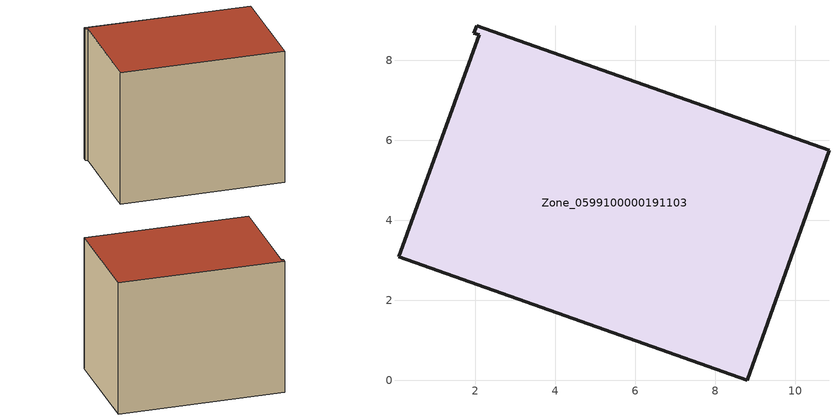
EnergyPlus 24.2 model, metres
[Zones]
Zone_0599100000191103
 floor ground (C_G): 10.85,5.75 8.81,0 0.09,3.09 2.1,8.64 1.97,8.68 2.04,8.87 z0.57
 wall outside (C_F): 10.85,5.75 2.04,8.87 1.97,8.68 2.1,8.64 0.09,3.09 8.81,0 10.85,5.75 z0.57:8.3
 roof outside (C_R): 8.81,0 10.85,5.75 2.04,8.87 1.97,8.68 2.1,8.64 0.09,3.09 z8.3
[BUILDING]
Pand.0599100000191103: North Axis=0; Terrain=City; Loads Convergence Tolerance Value=0.04; Temperature Convergence Tolerance Value=0.4; Solar Distribution=FullExterior; Maximum Number of Warmup Days=25; Minimum Number of Warmup Days=1
[Site:Location]
Rotterdam.The.Hague.AP_ZH_NLD Design_Conditions: Latitude=51.96; Longitude=4.45; Time Zone=1; Elevation=-4.5
[SITE:GROUNDTEMPERATURE:BUILDINGSURFACE]
18, 18, 18, 18, 18, 18, 18, 18, 18, 18, 18, 18
[MATERIAL] Thermal Absorptance=0.9; Solar Absorptance=0.7; Visible Absorptance=0.7
Name | Roughness | Thickness | Conductivity | Density | Specific Heat
G.TI.1965-1974 | MediumSmooth | 0.15 | 0.882353 | 540 | 1210
F.TI.1965-1974 | Rough | 0.3 | 0.697674 | 1920 | 840
R.TI.1965-1974 | MediumRough | 0.2 | 0.232558 | 1500 | 1000
[CONSTRUCTION]
C_G: G.TI.1965-1974
C_F: F.TI.1965-1974
C_R: R.TI.1965-1974
[ZONE]
Zone_0599100000191103: Type=1; Multiplier=1; Ceiling Height=Autocalculate; Volume=Autocalculate; Floor Area=autocalculate; Part of Total Floor Area=Yes
[ZONEINFILTRATION:DESIGNFLOWRATE]
Infil_Zone_0599100000191103: Zone or ZoneList or Space or SpaceList=Zone_0599100000191103; Schedule=AlwaysOn; Design Flow Rate Calculation Method=Flow/Area; Flow Rate per Floor Area=0.003; Constant Term Coefficient=1; Temperature Term Coefficient=0; Velocity Term Coefficient=0; Velocity Squared Term Coefficient=0
[HVACTEMPLATE:ZONE:IDEALLOADSAIRSYSTEM]
Zone_0599100000191103: Maximum Heating Supply Air Temperature=50; Minimum Cooling Supply Air Temperature=13; Maximum Heating Supply Air Humidity Ratio=0.0156; Minimum Cooling Supply Air Humidity Ratio=0.0077; Heating Limit=NoLimit; Cooling Limit=NoLimit; Dehumidification Control Type=ConstantSensibleHeatRatio; Cooling Sensible Heat Ratio=0.7; Dehumidification Setpoint=60; Humidification Control Type=None; Humidification Setpoint=30; Outdoor Air Method=None; Outdoor Air Flow Rate per Person=0.00944; Outdoor Air Flow Rate per Zone Floor Area=0; Outdoor Air Flow Rate per Zone=0; Demand Controlled Ventilation Type=None; Outdoor Air Economizer Type=NoEconomizer; Heat Recovery Type=None; Sensible Heat Recovery Effectiveness=0.7; Latent Heat Recovery Effectiveness=0.65
[ZONECONTROL:THERMOSTAT]
ThermostatControl_Zone_0599100000191103: Zone or ZoneList=Zone_0599100000191103; Control Type Schedule=DualSetpointControlType; Control 1=Thermostat_Zone_0599100000191103; Temperature Difference Between Cutout And Setpoint=0
[THERMOSTATSETPOINT:DUALSETPOINT]
Thermostat_Zone_0599100000191103: Heating Setpoint Temperature Schedule=HeatingSetpoint_Zone_0599100000191103; Cooling Setpoint Temperature Schedule=CoolingSetpoint_Zone_0599100000191103
[SCHEDULE:COMPACT]
HeatingSetpoint_Zone_0599100000191103: Through: 12/31, For: AllDays, Until: 24:00, 21
CoolingSetpoint_Zone_0599100000191103: Through: 12/31, For: AllDays, Until: 24:00, 24
DualSetpointControlType: Through: 12/31, For: AllDays, Until: 24:00, 4
AlwaysOn: Through: 12/31, For: AllDays, Until: 24:00, 1
